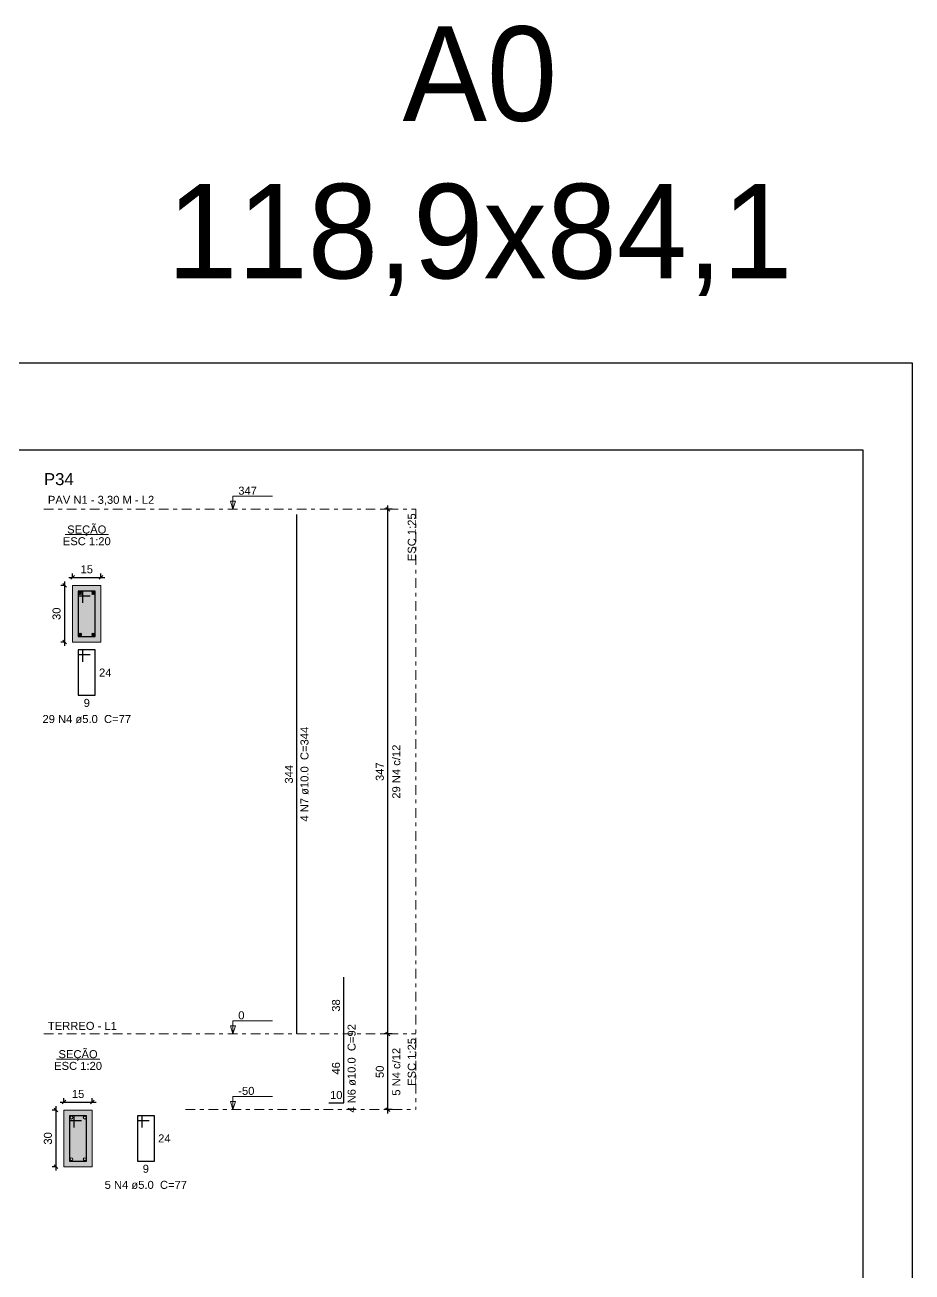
# Model space of a CAD drawing. Header units: millimetres. Extents: x -34 to 951, y -76 to 463.
# Drawn here: x 334.58 to 358.04, y 18.53 to 51.52 of the extents above; entities that cross this region are included whole.
import ezdxf

# ---------------------------------------------------------------- set-up
doc = ezdxf.new("R2010")
doc.units = ezdxf.units.MM
doc.header["$MEASUREMENT"] = 0
doc.linetypes.add('DASHDOT', pattern=[2.54, 1.27, -0.635, 0, -0.635])
doc.linetypes.add('NULL', pattern=[0])
for name, color, linetype, lineweight in [('Descrição da armadura', 7, 'Continuous', 0), ('DT-Barras na forma', 7, 'Continuous', 30), ('DT-Barras no corte', 5, 'Continuous', 5), ('DT-Barras rebatidas', 7, 'Continuous', 30), ('DT-Cotas', 7, 'Continuous', 5), ('DT-Forma', 5, 'Continuous', 5), ('DT-Hachura seção pilares', 252, 'Continuous', 5), ('DT-Pontilhado', 7, 'DASHDOT', 5), ('DT-Textos', 7, 'Continuous', 5), ('DT-Título', 7, 'Continuous', 20), ('Textos armaduras', 7, 'Continuous', 0)]:
    doc.layers.add(name, color=color, linetype=linetype, lineweight=lineweight)
doc.styles.add('Arial', font='arial.ttf')
doc.dimstyles.new('UM_20.000000', dxfattribs={"dimtxt": 0.18, "dimasz": 0.1, "dimexe": 0.1, "dimexo": 0.2, "dimgap": 0, "dimtad": 1, "dimtih": 1, "dimtoh": 1, "dimdec": 1, "dimlfac": 20, "dimzin": 0, "dimdsep": 46, "dimtxsty": 'Standard', "dimcen": 0.09, "dimdle": 0.1, "dimadec": 1, "dimazin": 2, "dimtfac": 1, "dimtdec": 4, "dimtofl": 0, "dimtmove": 0, "dimatfit": 3, "dimfxl": 1, "dimtolj": 1, "dimarcsym": 0})
doc.dimstyles.new('UM_25.000000', dxfattribs={"dimtxt": 0.18, "dimasz": 0.1, "dimexe": 0.1, "dimexo": 0.2, "dimgap": 0, "dimtad": 1, "dimtih": 1, "dimtoh": 1, "dimdec": 1, "dimlfac": 25, "dimzin": 0, "dimdsep": 46, "dimtxsty": 'Standard', "dimcen": 0.09, "dimdle": 0.1, "dimadec": 1, "dimazin": 2, "dimtfac": 1, "dimtdec": 4, "dimtofl": 0, "dimtmove": 0, "dimatfit": 3, "dimfxl": 1, "dimtolj": 1, "dimarcsym": 0})

# ---------------------------------------------------------------- blocks, each defined once
blk = doc.blocks.new('_Oblique')
at = {"color": 0, "linetype": 'ByBlock', "lineweight": -2}
blk.add_line((-0.5, -0.5), (0.5, 0.5), dxfattribs=at)
blk = doc.blocks.new('*D429')
at = {"layer": 'Defpoints', "color": 0, "transparency": 16777216}
for p in [(335.839, 36.693), (335.627, 35.193), (335.839, 35.193)]:
    blk.add_point(p, dxfattribs=at)
at = {"layer": 'DT-Cotas', "color": 0, "lineweight": -2, "transparency": 16777216}
for p, q in [((335.639, 36.693), (335.527, 36.693)), ((335.627, 36.793), (335.627, 35.093)), ((335.639, 35.193), (335.527, 35.193))]:
    blk.add_line(p, q, dxfattribs=at)
at = {"layer": 'DT-Cotas', "color": 0, "lineweight": -2, "transparency": 16777216, "xscale": 0.1, "yscale": 0.1, "zscale": 0.1}
for p, rotation in [((335.627, 36.693), 90), ((335.627, 35.193), 270)]:
    blk.add_blockref('_Oblique', p, dxfattribs=dict(at, rotation=rotation))
at = {"layer": 'DT-Cotas', "color": 7, "transparency": 16777216, "insert": (335.415, 35.943), "char_height": 0.2118, "attachment_point": 5, "rotation": 90, "style": 'Arial'}
blk.add_mtext('\\A1;30', dxfattribs=at)
blk = doc.blocks.new('*D430')
at = {"layer": 'Defpoints', "color": 0, "transparency": 16777216}
for p in [(335.839, 36.693), (336.589, 36.905), (336.589, 36.693)]:
    blk.add_point(p, dxfattribs=at)
at = {"layer": 'DT-Cotas', "color": 0, "lineweight": -2, "transparency": 16777216}
for p, q in [((335.839, 36.893), (335.839, 37.005)), ((336.589, 36.893), (336.589, 37.005)), ((335.739, 36.905), (336.689, 36.905))]:
    blk.add_line(p, q, dxfattribs=at)
at = {"layer": 'DT-Cotas', "color": 0, "lineweight": -2, "transparency": 16777216, "xscale": 0.1, "yscale": 0.1, "zscale": 0.1, "rotation": 180}
blk.add_blockref('_Oblique', (335.839, 36.905), dxfattribs=at)
at = {"layer": 'DT-Cotas', "color": 0, "lineweight": -2, "transparency": 16777216, "xscale": 0.1, "yscale": 0.1, "zscale": 0.1}
blk.add_blockref('_Oblique', (336.589, 36.905), dxfattribs=at)
at = {"layer": 'DT-Cotas', "color": 7, "transparency": 16777216, "insert": (336.214, 37.117), "char_height": 0.2118, "attachment_point": 5, "rotation": 0.0057, "style": 'Arial'}
blk.add_mtext('\\A1;15', dxfattribs=at)
blk = doc.blocks.new('*D431')
at = {"layer": 'Defpoints', "color": 0, "transparency": 16777216}
for p in [(344.178, 38.705), (344.496, 38.705), (344.496, 24.825)]:
    blk.add_point(p, dxfattribs=at)
at = {"layer": 'DT-Cotas', "color": 0, "lineweight": -2, "transparency": 16777216}
for p, q in [((344.296, 38.705), (344.078, 38.705)), ((344.178, 24.725), (344.178, 38.805)), ((344.296, 24.825), (344.078, 24.825))]:
    blk.add_line(p, q, dxfattribs=at)
at = {"layer": 'DT-Cotas', "color": 0, "lineweight": -2, "transparency": 16777216, "xscale": 0.1, "yscale": 0.1, "zscale": 0.1}
for p, rotation in [((344.178, 38.705), 90), ((344.178, 24.825), 270)]:
    blk.add_blockref('_Oblique', p, dxfattribs=dict(at, rotation=rotation))
at = {"layer": 'DT-Cotas', "color": 7, "transparency": 16777216, "insert": (343.966, 31.765), "char_height": 0.2118, "attachment_point": 5, "rotation": 90, "style": 'Arial'}
blk.add_mtext('\\A1;347', dxfattribs=at)
blk = doc.blocks.new('*D432')
at = {"layer": 'Defpoints', "color": 0, "transparency": 16777216}
for p in [(335.609, 22.813), (335.398, 21.313), (335.609, 21.313)]:
    blk.add_point(p, dxfattribs=at)
at = {"layer": 'DT-Cotas', "color": 0, "lineweight": -2, "transparency": 16777216}
for p, q in [((335.409, 22.813), (335.298, 22.813)), ((335.398, 22.913), (335.398, 21.213)), ((335.409, 21.313), (335.298, 21.313))]:
    blk.add_line(p, q, dxfattribs=at)
at = {"layer": 'DT-Cotas', "color": 0, "lineweight": -2, "transparency": 16777216, "xscale": 0.1, "yscale": 0.1, "zscale": 0.1}
for p, rotation in [((335.398, 22.813), 90), ((335.398, 21.313), 270)]:
    blk.add_blockref('_Oblique', p, dxfattribs=dict(at, rotation=rotation))
at = {"layer": 'DT-Cotas', "color": 7, "transparency": 16777216, "insert": (335.186, 22.063), "char_height": 0.2118, "attachment_point": 5, "rotation": 90, "style": 'Arial'}
blk.add_mtext('\\A1;30', dxfattribs=at)
blk = doc.blocks.new('*D433')
at = {"layer": 'Defpoints', "color": 0, "transparency": 16777216}
for p in [(335.609, 22.813), (336.359, 23.025), (336.359, 22.813)]:
    blk.add_point(p, dxfattribs=at)
at = {"layer": 'DT-Cotas', "color": 0, "lineweight": -2, "transparency": 16777216}
for p, q in [((335.609, 23.013), (335.609, 23.125)), ((336.359, 23.013), (336.359, 23.125)), ((335.509, 23.025), (336.459, 23.025))]:
    blk.add_line(p, q, dxfattribs=at)
at = {"layer": 'DT-Cotas', "color": 0, "lineweight": -2, "transparency": 16777216, "xscale": 0.1, "yscale": 0.1, "zscale": 0.1, "rotation": 180}
blk.add_blockref('_Oblique', (335.609, 23.025), dxfattribs=at)
at = {"layer": 'DT-Cotas', "color": 0, "lineweight": -2, "transparency": 16777216, "xscale": 0.1, "yscale": 0.1, "zscale": 0.1}
blk.add_blockref('_Oblique', (336.359, 23.025), dxfattribs=at)
at = {"layer": 'DT-Cotas', "color": 7, "transparency": 16777216, "insert": (335.984, 23.237), "char_height": 0.2118, "attachment_point": 5, "rotation": 0.0057, "style": 'Arial'}
blk.add_mtext('\\A1;15', dxfattribs=at)
blk = doc.blocks.new('*D434')
at = {"layer": 'Defpoints', "color": 0, "transparency": 16777216}
for p in [(344.178, 24.825), (344.496, 24.825), (344.496, 22.825)]:
    blk.add_point(p, dxfattribs=at)
at = {"layer": 'DT-Cotas', "color": 0, "lineweight": -2, "transparency": 16777216}
for p, q in [((344.296, 24.825), (344.078, 24.825)), ((344.178, 22.725), (344.178, 24.925)), ((344.296, 22.825), (344.078, 22.825))]:
    blk.add_line(p, q, dxfattribs=at)
at = {"layer": 'DT-Cotas', "color": 0, "lineweight": -2, "transparency": 16777216, "xscale": 0.1, "yscale": 0.1, "zscale": 0.1}
for p, rotation in [((344.178, 24.825), 90), ((344.178, 22.825), 270)]:
    blk.add_blockref('_Oblique', p, dxfattribs=dict(at, rotation=rotation))
at = {"layer": 'DT-Cotas', "color": 7, "transparency": 16777216, "insert": (343.966, 23.825), "char_height": 0.2118, "attachment_point": 5, "rotation": 90, "style": 'Arial'}
blk.add_mtext('\\A1;50', dxfattribs=at)

msp = doc.modelspace()

# ---------------------------------------------------------------- hatches: boundary and pattern name
at = {"layer": 'DT-Hachura seção pilares', "linetype": 'Continuous'}
for points in [[(335.8386, 35.1931), (335.8386, 35.1931), (336.5886, 35.1931), (336.5886, 36.6931), (335.8386, 36.6931), (335.8386, 35.1931)], [(335.6094, 21.3131), (335.6094, 21.3131), (336.3594, 21.3131), (336.3594, 22.8131), (335.6094, 22.8131), (335.6094, 21.3131)]]:
    msp.add_hatch(color=252, dxfattribs=at).paths.add_polyline_path(points)

# ---------------------------------------------------------------- linework, layer by layer
at = {"color": 7}
for p, q in [((273.9445, 42.5775), (358.0445, 42.5775)), ((358.0445, 42.5775), (358.0445, -76.3225)), ((275.2445, 40.2775), (356.7445, 40.2775)), ((356.7445, 40.2775), (356.7445, -74.0225))]:
    msp.add_line(p, q, dxfattribs=at)
at = {"layer": 'DT-Barras na forma'}
for points in [[(336.1136, 36.2306), (336.1136, 36.5431), (335.9886, 36.5431), (335.9886, 35.3431), (336.4386, 35.3431), (336.4386, 36.5431), (335.9886, 36.5431), (335.9886, 36.4181), (336.3011, 36.4181)], [(335.8844, 22.3506), (335.8844, 22.6631), (335.7594, 22.6631), (335.7594, 21.4631), (336.2094, 21.4631), (336.2094, 22.6631), (335.7594, 22.6631), (335.7594, 22.5381), (336.0719, 22.5381)]]:
    msp.add_lwpolyline(points, dxfattribs=at)
at = {"layer": 'DT-Barras no corte'}
for p, q in [((336.0011, 36.4556), (336.0761, 36.5306)), ((336.0011, 36.5306), (336.0761, 36.4556)), ((336.3511, 36.4556), (336.4261, 36.5306)), ((336.3511, 36.5306), (336.4261, 36.4556)), ((336.0011, 35.3556), (336.0761, 35.4306)), ((336.0011, 35.4306), (336.0761, 35.3556)), ((336.3511, 35.3556), (336.4261, 35.4306)), ((336.3511, 35.4306), (336.4261, 35.3556))]:
    msp.add_line(p, q, dxfattribs=at)
for centre in [(336.0386, 36.4931), (336.3886, 36.4931), (336.0386, 35.3931), (336.3886, 35.3931), (335.8094, 22.6131), (336.1594, 22.6131), (335.8094, 21.5131), (336.1594, 21.5131)]:
    msp.add_circle(centre, 0.0375, dxfattribs=at)
at = {"layer": 'DT-Barras rebatidas'}
for points in [[(341.7661, 24.8252), (341.7661, 38.5692)], [(336.1136, 34.6747), (336.1136, 34.9872), (335.9886, 34.9872), (335.9886, 33.7872), (336.4386, 33.7872), (336.4386, 34.9872), (335.9886, 34.9872), (335.9886, 34.8622), (336.3011, 34.8622)], [(342.6133, 23.0052), (343.0133, 23.0052), (343.0133, 24.8252), (343.0133, 26.3319)], [(337.6764, 22.3506), (337.6764, 22.6631), (337.5514, 22.6631), (337.5514, 21.4631), (338.0014, 21.4631), (338.0014, 22.6631), (337.5514, 22.6631), (337.5514, 22.5381), (337.8639, 22.5381)]]:
    msp.add_lwpolyline(points, dxfattribs=at)
at = {"layer": 'DT-Forma'}
for points in [[(335.8386, 35.1931), (336.5886, 35.1931), (336.5886, 36.6931), (335.8386, 36.6931), (335.8386, 35.1931)], [(335.6094, 21.3131), (336.3594, 21.3131), (336.3594, 22.8131), (335.6094, 22.8131), (335.6094, 21.3131)]]:
    msp.add_lwpolyline(points, close=True, dxfattribs=at)
at = {"layer": 'DT-Pontilhado', "ltscale": 0.2}
for p, q in [((335.0799, 38.7052), (344.9195, 38.7052)), ((344.9195, 38.7052), (344.9195, 22.8252)), ((335.0799, 24.8252), (344.9195, 24.8252)), ((338.8276, 22.8252), (344.9195, 22.8252))]:
    msp.add_line(p, q, dxfattribs=at)
at = {"layer": 'DT-Textos'}
for p, q in [((335.6414, 38.038), (336.7858, 38.038)), ((335.4122, 24.158), (336.5566, 24.158))]:
    msp.add_line(p, q, dxfattribs=at)
for points in [[(340.0807, 38.7052), (340.1442, 38.917), (340.0171, 38.917), (340.0807, 38.7052), (340.0807, 39.0552), (341.1307, 39.0552)], [(340.0807, 24.8252), (340.1442, 25.037), (340.0171, 25.037), (340.0807, 24.8252), (340.0807, 25.1752), (341.1307, 25.1752)], [(340.0807, 22.8252), (340.1442, 23.037), (340.0171, 23.037), (340.0807, 22.8252), (340.0807, 23.1752), (341.1307, 23.1752)]]:
    msp.add_lwpolyline(points, dxfattribs=at)

# ---------------------------------------------------------------- texts
at = {"color": 7, "insert": (337.4203, 51.4823), "char_height": 2.5, "attachment_point": 1}
msp.add_mtext_dynamic_manual_height_columns('\\pxqc;A0\\P118,9x84,1', width=18.384127, gutter_width=12.5, heights=[0], dxfattribs=at)
at = {"layer": 'Descrição da armadura', "linetype": 'NULL', "char_height": 0.2118, "attachment_point": 8, "line_spacing_factor": 0.9, "style": 'Arial'}
for s, insert, width in [('29 N4 ø5.0  C=77', (336.2139, 33.0462), 4.686721), ('5 N4 ø5.0  C=77', (337.7759, 20.7222), 4.35772)]:
    msp.add_mtext(s, dxfattribs=dict(at, insert=insert, width=width))
at = {"layer": 'Descrição da armadura', "linetype": 'NULL', "char_height": 0.2118, "attachment_point": 8, "rotation": 90.00021, "line_spacing_factor": 0.9, "style": 'Arial'}
for s, insert, width in [('4 N7 ø10.0  C=344', (342.084, 31.6973), 5.015721), ('29 N4 c/12', (344.5099, 31.7652), 2.90156), ('4 N6 ø10.0  C=92', (343.331, 23.9153), 4.686721), ('5 N4 c/12', (344.5099, 23.8252), 2.57256)]:
    msp.add_mtext(s, dxfattribs=dict(at, insert=insert, width=width))
at = {"layer": 'DT-Textos', "linetype": 'NULL', "char_height": 0.2118, "line_spacing_factor": 0.798, "style": 'Arial'}
for s, insert, width, attachment_point in [('347', (340.2209, 39.0902), 0.987001, 7), ('PAV N1 - 3,30 M - L2', (335.1859, 38.8112), 5.623355, 7), ('SEÇÃO', (336.2139, 38.0003), 2.072476, 8), ('ESC 1:20', (336.2139, 37.7522), 2.532883, 8), ('0', (340.2209, 25.2102), 0.329, 7), ('TERREO - L1', (335.1859, 24.9312), 3.650321, 7), ('SEÇÃO', (335.9839, 24.1203), 2.072476, 8), ('ESC 1:20', (335.9839, 23.8722), 2.532883, 8), ('-50', (340.2209, 23.2102), 0.854949, 7)]:
    msp.add_mtext(s, dxfattribs=dict(at, insert=insert, width=width, attachment_point=attachment_point))
at = {"layer": 'DT-Textos', "linetype": 'NULL', "char_height": 0.2118, "width": 2.532883, "attachment_point": 9, "rotation": 90.00021, "line_spacing_factor": 0.798, "style": 'Arial'}
for insert in [(344.919, 38.5993), (344.919, 24.7193)]:
    msp.add_mtext('ESC 1:25', dxfattribs=dict(at, insert=insert))
at = {"layer": 'DT-Título', "linetype": 'NULL', "insert": (335.0799, 39.3401), "char_height": 0.3177, "width": 1.579298, "attachment_point": 7, "line_spacing_factor": 0.798, "style": 'Arial'}
msp.add_mtext('P34', dxfattribs=at)
at = {"layer": 'Textos armaduras', "linetype": 'NULL', "char_height": 0.2118, "line_spacing_factor": 0.9, "style": 'Arial'}
for s, insert, width, attachment_point in [('24', (336.5386, 34.4931), 1.058001, 1), ('9', (336.2136, 33.6899), 0.729, 2), ('10', (342.8133, 23.1025), 1.058001, 8), ('24', (338.1014, 22.169), 1.058001, 1), ('9', (337.7764, 21.3658), 0.729, 2)]:
    msp.add_mtext(s, dxfattribs=dict(at, insert=insert, width=width, attachment_point=attachment_point))
at = {"layer": 'Textos armaduras', "linetype": 'NULL', "char_height": 0.2118, "attachment_point": 8, "rotation": 90.00021, "line_spacing_factor": 0.9, "style": 'Arial'}
for s, insert, width in [('344', (341.6688, 31.6972), 1.387001), ('38', (342.916, 25.5785), 1.058001), ('46', (342.916, 23.9152), 1.058001)]:
    msp.add_mtext(s, dxfattribs=dict(at, insert=insert, width=width))

# ---------------------------------------------------------------- dimensions: what is measured, and where the dimension line sits
at = {"layer": 'DT-Cotas'}
for base, p1, p2, dimstyle, override, picture, middle in [((344.1782, 38.7052), (344.4959, 24.8252), (344.4959, 38.7052), 'UM_25.000000', {"dimtxt": 0.2118, "dimasz": 0.1, "dimexe": 0.1, "dimexo": 0.2, "dimtad": 1, "dimtih": 0, "dimtoh": 0, "dimdec": 1, "dimlfac": 25, "dimzin": 8, "dimtxsty": 'Arial', "dimblk": 'Oblique', "dimblk1": 'Oblique', "dimblk2": 'Oblique', "dimsah": 1, "dimdle": 0.1, "dimse1": 0, "dimse2": 0, "dimclrt": 7, "dimadec": 1, "dimazin": 3, "dimtmove": 2, "dimldrblk": 'Oblique'}, '*D431', (343.9664, 31.7652)), ((335.6268, 35.1931), (335.8386, 36.6931), (335.8386, 35.1931), 'UM_20.000000', {"dimtxt": 0.2118, "dimasz": 0.1, "dimexe": 0.1, "dimexo": 0.2, "dimtad": 1, "dimtih": 0, "dimtoh": 0, "dimdec": 1, "dimlfac": 20, "dimzin": 8, "dimtxsty": 'Arial', "dimblk": 'Oblique', "dimblk1": 'Oblique', "dimblk2": 'Oblique', "dimsah": 1, "dimdle": 0.1, "dimse1": 0, "dimse2": 0, "dimclrt": 7, "dimadec": 1, "dimazin": 3, "dimtmove": 2, "dimldrblk": 'Oblique'}, '*D429', (335.415, 35.9431)), ((344.1782, 24.8252), (344.4959, 22.8252), (344.4959, 24.8252), 'UM_25.000000', {"dimtxt": 0.2118, "dimasz": 0.1, "dimexe": 0.1, "dimexo": 0.2, "dimtad": 1, "dimtih": 0, "dimtoh": 0, "dimdec": 1, "dimlfac": 25, "dimzin": 8, "dimtxsty": 'Arial', "dimblk": 'Oblique', "dimblk1": 'Oblique', "dimblk2": 'Oblique', "dimsah": 1, "dimdle": 0.1, "dimse1": 0, "dimse2": 0, "dimclrt": 7, "dimadec": 1, "dimazin": 3, "dimtmove": 2, "dimldrblk": 'Oblique'}, '*D434', (343.9664, 23.8252)), ((335.3976, 21.3131), (335.6094, 22.8131), (335.6094, 21.3131), 'UM_20.000000', {"dimtxt": 0.2118, "dimasz": 0.1, "dimexe": 0.1, "dimexo": 0.2, "dimtad": 1, "dimtih": 0, "dimtoh": 0, "dimdec": 1, "dimlfac": 20, "dimzin": 8, "dimtxsty": 'Arial', "dimblk": 'Oblique', "dimblk1": 'Oblique', "dimblk2": 'Oblique', "dimsah": 1, "dimdle": 0.1, "dimse1": 0, "dimse2": 0, "dimclrt": 7, "dimadec": 1, "dimazin": 3, "dimtmove": 2, "dimldrblk": 'Oblique'}, '*D432', (335.1858, 22.0631))]:
    dim = msp.add_linear_dim(base=base, p1=p1, p2=p2, angle=90, dimstyle=dimstyle, override=override, dxfattribs=at)
    dim.commit()
    dim.dimension.update_dxf_attribs({"geometry": picture, "text_midpoint": middle, "dimtype": 160, "text_rotation": 90})
for base, p1, p2, picture, middle in [((336.5886, 36.9049), (335.8386, 36.6931), (336.5886, 36.6931), '*D430', (336.2136, 37.1167)), ((336.3594, 23.0249), (335.6094, 22.8131), (336.3594, 22.8131), '*D433', (335.9844, 23.2367))]:
    dim = msp.add_linear_dim(base=base, p1=p1, p2=p2, dimstyle='UM_20.000000', override={"dimtxt": 0.2118, "dimasz": 0.1, "dimexe": 0.1, "dimexo": 0.2, "dimtad": 1, "dimtih": 0, "dimtoh": 0, "dimdec": 1, "dimlfac": 20, "dimzin": 8, "dimtxsty": 'Arial', "dimblk": 'Oblique', "dimblk1": 'Oblique', "dimblk2": 'Oblique', "dimsah": 1, "dimdle": 0.1, "dimse1": 0, "dimse2": 0, "dimclrt": 7, "dimadec": 1, "dimazin": 3, "dimtmove": 2, "dimldrblk": 'Oblique'}, dxfattribs=at)
    dim.commit()
    dim.dimension.update_dxf_attribs({"geometry": picture, "text_midpoint": middle, "dimtype": 160, "text_rotation": 0.00573})

doc.saveas('drawing.dxf')
